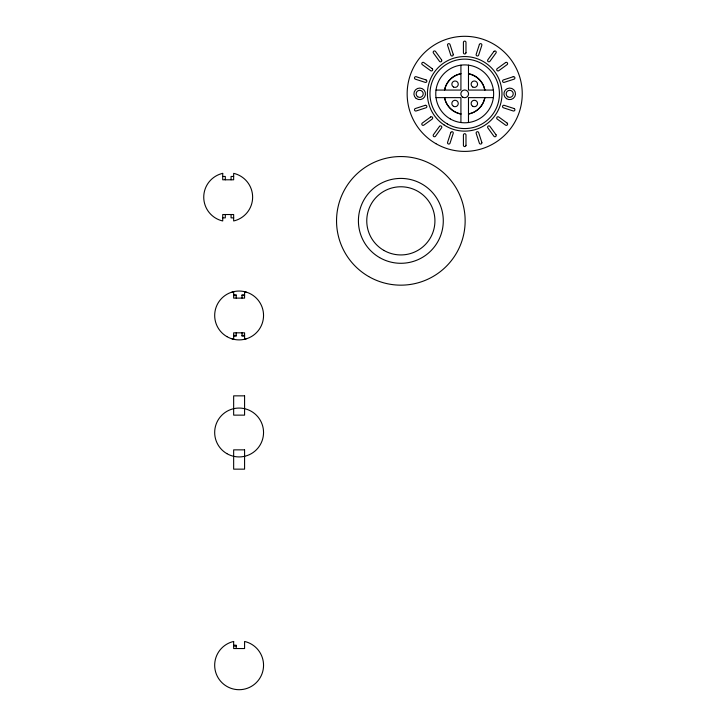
<?xml version="1.0" encoding="UTF-8"?>
<svg xmlns="http://www.w3.org/2000/svg" width="726" height="726" viewBox="0 0 726 726"><rect width="100%" height="100%" fill="white"/><g stroke="black" fill="none" stroke-linecap="round" stroke-linejoin="round"><path stroke-width="1.09" d="M444.484 90.069L444.521 89.833A20.573 20.573 0 0 1 460.683 73.671L460.919 73.625M484.759 97.629L484.505 98.827A20.373 20.373 0 0 1 469.677 113.646L468.479 113.9M484.923 97.629L484.659 98.836A20.573 20.573 0 0 1 469.686 113.81L468.479 114.073M232.021 292.088L234.353 291.507M243.882 339.432L246.205 338.851M436.008 90.069L460.919 90.069L460.919 65.158M493.39 90.069L468.479 90.069L468.479 65.158M436.008 97.629L460.919 97.629L460.919 122.54M493.39 97.629L468.479 97.629L468.479 122.54M222.719 176.454L225.296 176.454L225.296 179.794M233.654 176.454L231.077 176.454L231.077 179.794M222.719 217.864L225.296 217.864L225.296 214.524M233.654 217.864L231.077 217.864L231.077 214.524M233.654 294.765L236.222 294.765L236.222 298.114M244.58 294.765L242.012 294.765L242.012 298.114M233.654 295.536L236.222 295.536M242.012 295.536L244.58 295.536M233.654 335.403L236.222 335.403M242.012 335.403L244.58 335.403M233.654 336.174L236.222 336.174L236.222 332.835M244.58 336.174L242.012 336.174L242.012 332.835M233.654 645.205L236.222 645.205L236.222 648.545M233.654 645.977L236.222 645.977M468.479 73.625L468.715 73.671A20.573 20.573 0 0 1 484.877 89.833L484.923 90.069M460.919 113.9L459.721 113.646A20.373 20.373 0 0 1 444.902 98.827L444.657 97.629M460.919 114.064L459.712 113.81A20.573 20.573 0 0 1 444.739 98.836L444.484 97.629M243.882 291.507L246.205 292.088M232.021 338.851L234.353 339.432M244.58 291.68L244.58 298.114L233.654 298.114L233.654 291.68M244.58 339.26L244.58 332.835L233.654 332.835L233.654 339.26M444.684 89.915A20.373 20.373 0 0 1 460.692 73.907M468.715 73.907A20.373 20.373 0 0 1 484.714 89.915M450.764 132.586L447.579 142.378A1.289 1.289 0 0 0 448.405 143.993A1.289 1.289 0 0 0 450.029 143.167L453.205 133.384A1.289 1.289 0 0 0 452.38 131.76A1.289 1.289 0 0 0 450.764 132.586M479.369 44.531L476.192 54.314A1.289 1.289 0 0 0 477.018 55.938A1.289 1.289 0 0 0 478.643 55.112L481.819 45.321A1.289 1.289 0 0 0 480.993 43.705A1.289 1.289 0 0 0 479.369 44.531M439.475 126.388L433.422 134.709A1.289 1.289 0 0 0 433.712 136.506A1.289 1.289 0 0 0 435.509 136.225L441.553 127.894A1.289 1.289 0 0 0 441.272 126.097A1.289 1.289 0 0 0 439.475 126.388M493.898 51.473L487.845 59.804A1.289 1.289 0 0 0 488.135 61.592A1.289 1.289 0 0 0 489.932 61.311L495.976 52.989A1.289 1.289 0 0 0 495.695 51.192A1.289 1.289 0 0 0 493.898 51.473M430.654 116.995L422.332 123.048A1.289 1.289 0 0 0 422.042 124.845A1.289 1.289 0 0 0 423.839 125.126L432.161 119.082A1.289 1.289 0 0 0 432.451 117.285A1.289 1.289 0 0 0 430.654 116.995M505.559 62.572L497.237 68.616A1.289 1.289 0 0 0 496.956 70.413A1.289 1.289 0 0 0 498.753 70.703L507.075 64.65A1.289 1.289 0 0 0 507.356 62.853A1.289 1.289 0 0 0 505.559 62.572M425.164 105.343L415.381 108.519A1.289 1.289 0 0 0 414.555 110.143A1.289 1.289 0 0 0 416.18 110.969L425.962 107.793A1.289 1.289 0 0 0 426.788 106.168A1.289 1.289 0 0 0 425.164 105.343M513.228 76.729L503.445 79.905A1.289 1.289 0 0 0 502.619 81.53A1.289 1.289 0 0 0 504.234 82.356L514.017 79.179A1.289 1.289 0 0 0 514.843 77.555A1.289 1.289 0 0 0 513.228 76.729M222.719 173.369L221.094 173.777A24.43 24.43 0 0 0 221.094 220.541L222.719 220.949L222.719 214.524L233.654 214.524L233.654 220.949L235.278 220.541A24.43 24.43 0 0 0 235.278 173.777L233.654 173.369L233.654 179.794L222.719 179.794L222.719 173.369M233.654 641.475L232.021 641.884A24.43 24.43 0 0 0 219.252 679.5A24.43 24.43 0 0 0 258.973 679.5A24.43 24.43 0 0 0 246.205 641.884L244.58 641.475L244.58 648.545L233.654 648.545L233.654 641.475M244.58 395.851L233.654 395.851L233.654 415.136L244.58 415.136L244.58 395.851M244.58 449.857L233.654 449.857L233.654 469.15L244.58 469.15L244.58 449.857M425.962 79.905L416.18 76.729A1.289 1.289 0 0 0 414.555 77.555A1.289 1.289 0 0 0 415.381 79.179L425.164 82.356A1.289 1.289 0 0 0 426.788 81.53A1.289 1.289 0 0 0 425.962 79.905M514.017 108.519L504.234 105.343A1.289 1.289 0 0 0 502.619 106.168A1.289 1.289 0 0 0 503.445 107.793L513.228 110.969A1.289 1.289 0 0 0 514.843 110.143A1.289 1.289 0 0 0 514.017 108.519M432.161 68.616L423.839 62.572A1.289 1.289 0 0 0 422.042 62.853A1.289 1.289 0 0 0 422.332 64.65L430.654 70.703A1.289 1.289 0 0 0 432.451 70.413A1.289 1.289 0 0 0 432.161 68.616M507.075 123.048L498.753 116.995A1.289 1.289 0 0 0 496.956 117.285A1.289 1.289 0 0 0 497.237 119.082L505.559 125.126A1.289 1.289 0 0 0 507.356 124.845A1.289 1.289 0 0 0 507.075 123.048M441.553 59.804L435.509 51.473A1.289 1.289 0 0 0 433.712 51.192A1.289 1.289 0 0 0 433.422 52.989L439.475 61.311A1.289 1.289 0 0 0 441.272 61.592A1.289 1.289 0 0 0 441.553 59.804M495.976 134.709L489.932 126.388A1.289 1.289 0 0 0 488.135 126.097A1.289 1.289 0 0 0 487.845 127.894L493.898 136.225A1.289 1.289 0 0 0 495.695 136.506A1.289 1.289 0 0 0 495.976 134.709M453.205 54.314L450.029 44.531A1.289 1.289 0 0 0 448.405 43.705A1.289 1.289 0 0 0 447.579 45.321L450.764 55.112A1.289 1.289 0 0 0 452.38 55.938A1.289 1.289 0 0 0 453.205 54.314M481.819 142.378L478.643 132.586A1.289 1.289 0 0 0 477.018 131.76A1.289 1.289 0 0 0 476.192 133.384L479.369 143.167A1.289 1.289 0 0 0 480.993 143.993A1.289 1.289 0 0 0 481.819 142.378M465.983 52.699L465.983 42.407A1.289 1.289 0 0 0 464.704 41.119A1.289 1.289 0 0 0 463.415 42.407L463.415 52.699A1.289 1.289 0 0 0 464.704 53.978A1.289 1.289 0 0 0 465.983 52.699M465.983 145.291L465.983 135A1.289 1.289 0 0 0 464.704 133.711A1.289 1.289 0 0 0 463.415 135L463.415 145.291A1.289 1.289 0 0 0 464.704 146.579A1.289 1.289 0 0 0 465.983 145.291M435.927 143.684A57.545 57.545 0 0 0 522.248 93.845A57.545 57.545 0 0 0 435.927 44.014A57.545 57.545 0 0 0 435.927 143.684M443.976 124.854A37.298 37.298 0 0 0 501.911 96.286A37.298 37.298 0 0 0 448.205 60.403A37.298 37.298 0 0 0 443.976 124.854M506.485 98.654A5.79 5.79 0 0 0 515.487 94.244A5.79 5.79 0 0 0 507.165 88.654A5.79 5.79 0 0 0 506.485 98.654M416.17 98.437A5.79 5.79 0 0 0 425.427 94.607A5.79 5.79 0 0 0 417.477 88.499A5.79 5.79 0 0 0 416.17 98.437M450.229 118.91A28.931 28.931 0 0 0 493.635 93.845A28.931 28.931 0 0 0 450.229 68.788A28.931 28.931 0 0 0 450.229 118.91M462.771 97.193A3.857 3.857 0 0 0 468.56 93.845A3.857 3.857 0 0 0 462.771 90.505A3.857 3.857 0 0 0 462.771 97.193M447.343 123.919A34.721 34.721 0 0 0 499.424 93.845A34.721 34.721 0 0 0 447.343 63.779A34.721 34.721 0 0 0 447.343 123.919M507.737 96.785A3.539 3.539 0 0 0 513.237 94.09A3.539 3.539 0 0 0 508.155 90.668A3.539 3.539 0 0 0 507.737 96.785M417.713 96.785A3.539 3.539 0 0 0 423.222 94.09A3.539 3.539 0 0 0 418.131 90.668A3.539 3.539 0 0 0 417.713 96.785M453.451 106.277A3.213 3.213 0 0 0 458.269 103.491A3.213 3.213 0 0 0 453.451 100.705A3.213 3.213 0 0 0 453.451 106.277M472.735 106.277A3.213 3.213 0 0 0 477.563 103.491A3.213 3.213 0 0 0 472.735 100.705A3.213 3.213 0 0 0 472.735 106.277M453.451 86.984A3.213 3.213 0 0 0 458.269 84.207A3.213 3.213 0 0 0 453.451 81.421A3.213 3.213 0 0 0 453.451 86.984M472.735 86.984A3.213 3.213 0 0 0 477.563 84.207A3.213 3.213 0 0 0 472.735 81.421A3.213 3.213 0 0 0 472.735 86.984M383.809 250.37A34.077 34.077 0 0 0 434.928 220.858A34.077 34.077 0 0 0 383.809 191.337A34.077 34.077 0 0 0 383.809 250.37M379.625 257.603A42.435 42.435 0 0 0 443.287 220.858A42.435 42.435 0 0 0 379.625 184.105A42.435 42.435 0 0 0 379.625 257.603M368.699 276.542A64.296 64.296 0 0 0 465.148 220.858A64.296 64.296 0 0 0 368.699 165.165A64.296 64.296 0 0 0 368.699 276.542M226.902 336.628A24.43 24.43 0 0 0 263.547 315.474A24.43 24.43 0 0 0 226.902 294.311A24.43 24.43 0 0 0 226.902 336.628M226.902 453.659A24.43 24.43 0 0 0 263.547 432.496A24.43 24.43 0 0 0 226.902 411.333A24.43 24.43 0 0 0 226.902 453.659"/></g></svg>
